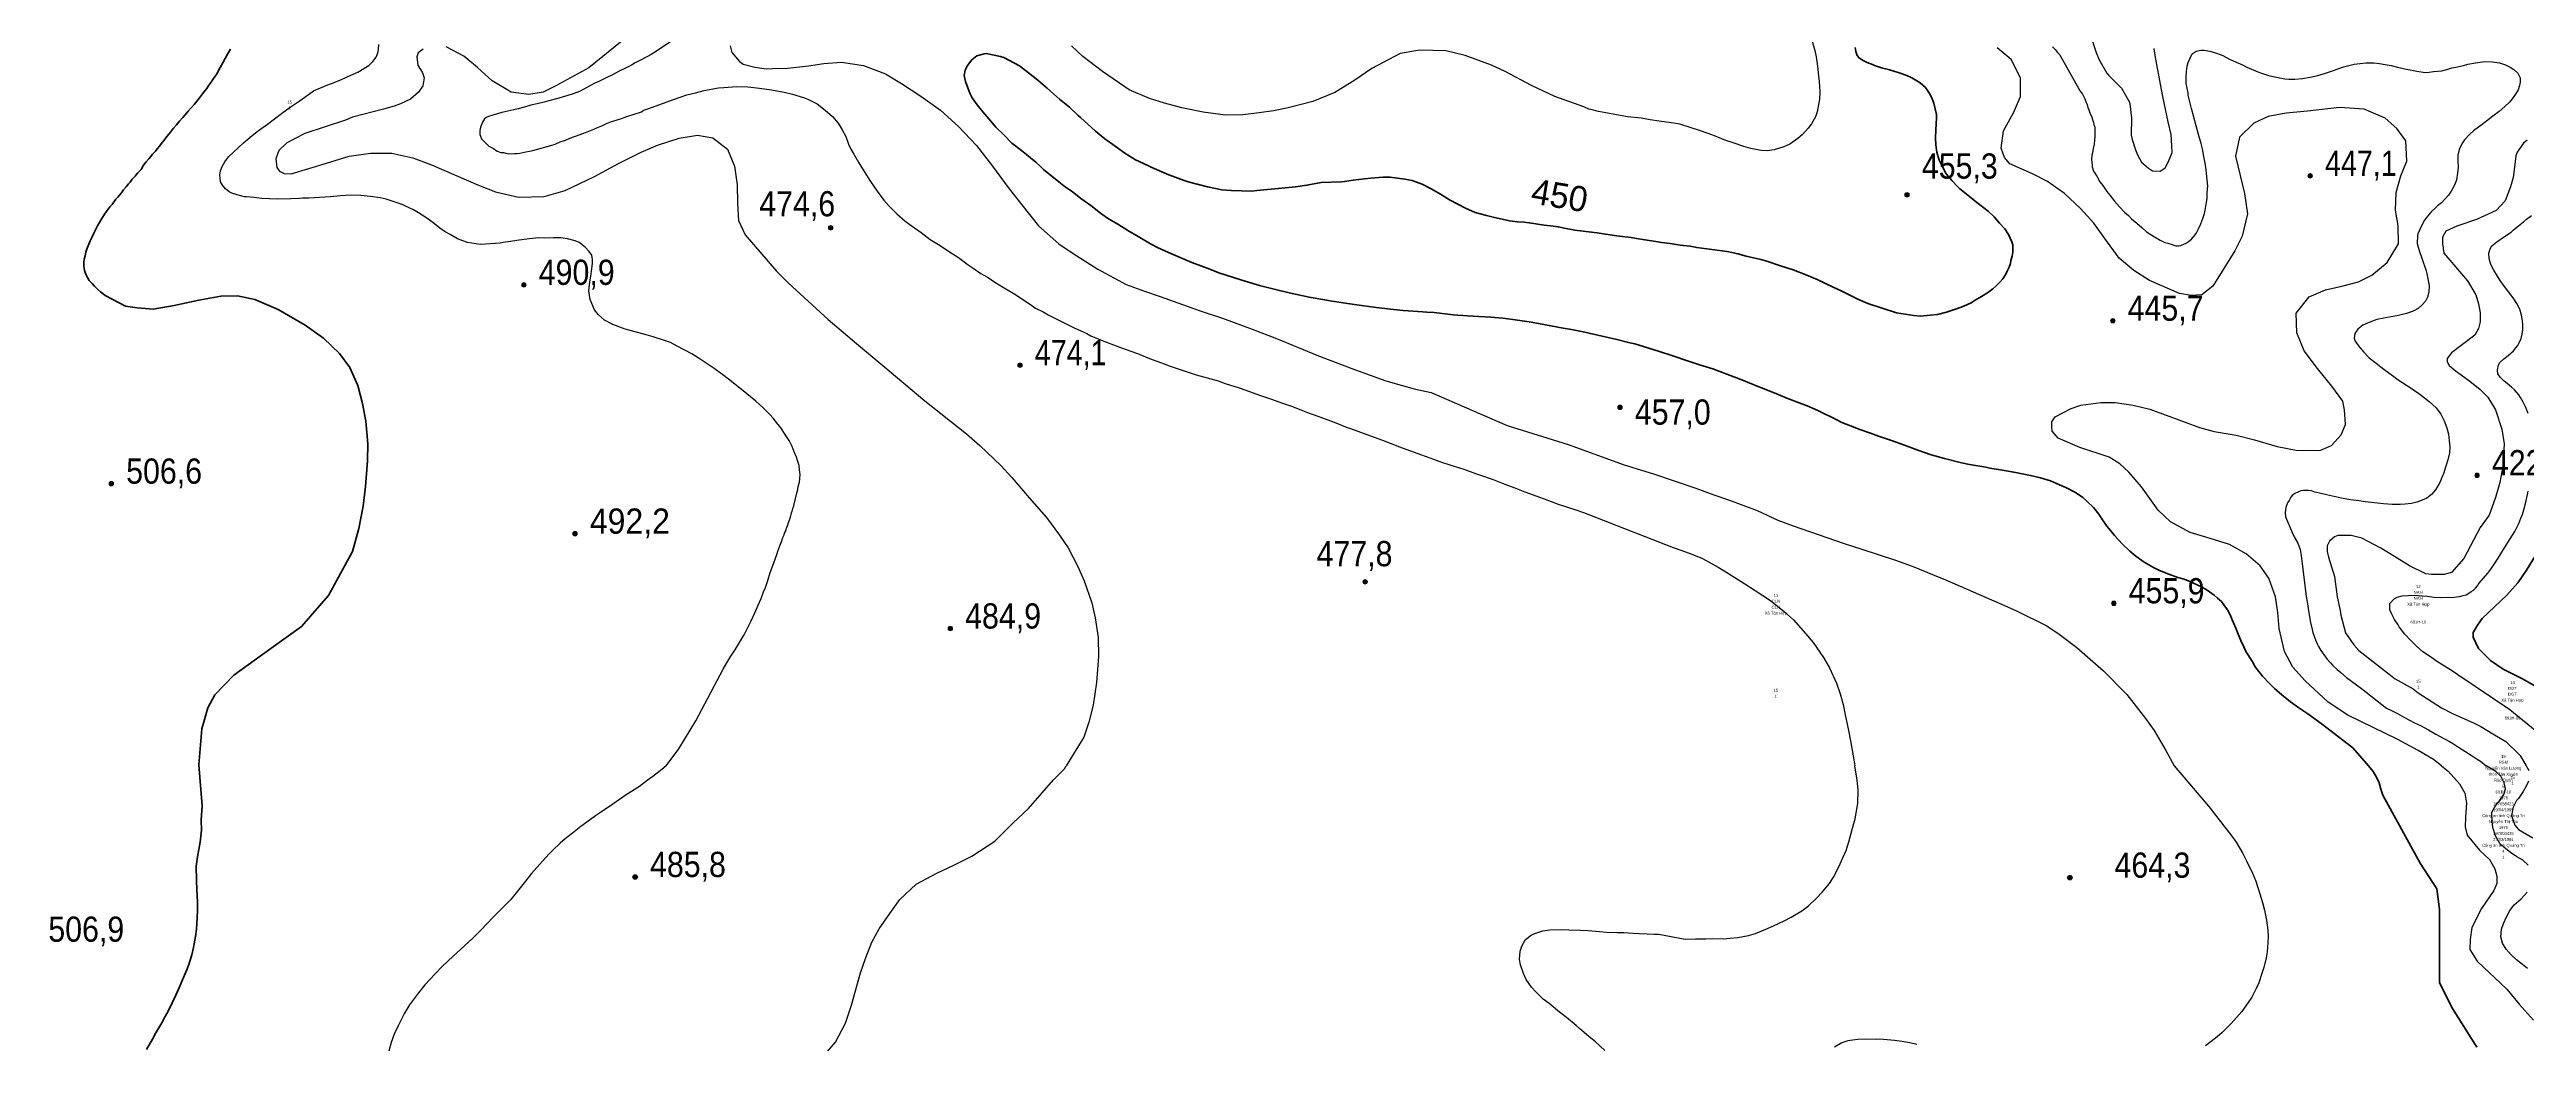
# Model space of a CAD drawing. Header units: metres. Extents: x 549268 to 556659, y 1838059 to 1844558.
# Drawn here: x 550226 to 551896, y 1841813 to 1842483 of the extents above; entities that cross this region are included whole.
import ezdxf
from ezdxf.enums import TextEntityAlignment as Align

# ---------------------------------------------------------------- set-up
doc = ezdxf.new("R2010")
doc.units = ezdxf.units.M
doc.header["$LTSCALE"] = 0.8
for name, color, linetype, lineweight in [('1', 7, 'Continuous', 25), ('2', 7, 'Continuous', 53), ('5', 7, 'Continuous', 13)]:
    doc.layers.add(name, color=color, linetype=linetype, lineweight=lineweight)
doc.layers.add('15', color=7, linetype='Continuous')
doc.layers.add('4', color=7, linetype='Continuous')

msp = doc.modelspace()

# ---------------------------------------------------------------- hatches: boundary and pattern name
at = {"layer": '5'}
for points in [[(551480.03, 1842385.1, 1), (551477.03, 1842385.1, 1)], [(551751.97, 1842397.89, 1), (551748.97, 1842397.89, 1)], [(550753.92, 1842362.86, 1), (550750.92, 1842362.86, 1)], [(550547.05, 1842324.35, 1), (550544.05, 1842324.35, 1)], [(551618.84, 1842300.16, 1), (551615.84, 1842300.16, 1)], [(550881.67, 1842270.15, 1), (550878.67, 1842270.15, 1)], [(551286.41, 1842241.73, 1), (551283.41, 1842241.73, 1)], [(550268.72, 1842190.24, 1), (550265.72, 1842190.24, 1)], [(551864.57, 1842195.91, 1), (551861.57, 1842195.91, 1)], [(550581.48, 1842156.5, 1), (550578.48, 1842156.5, 1)], [(551114.47, 1842124.05, 1), (551111.47, 1842124.05, 1)], [(551619.53, 1842109.52, 1), (551616.53, 1842109.52, 1)], [(550834.67, 1842092.52, 1), (550831.67, 1842092.52, 1)], [(550622.09, 1841924.9, 1), (550619.09, 1841924.9, 1)], [(551589.88, 1841924.44, 1), (551586.88, 1841924.44, 1)]]:
    msp.add_hatch(color=256, dxfattribs=at).paths.add_polyline_path(points)

# ---------------------------------------------------------------- linework, layer by layer
at = {"layer": '1'}
for points in [[(550341.92, 1842404.15), (550343.68, 1842407.27), (550346.29, 1842410.62), (550349.53, 1842413.93), (550352.92, 1842417.13), (550356.34, 1842420.08), (550362.13, 1842425.22), (550365.36, 1842427.64), (550367.08, 1842428.99), (550372.53, 1842432.82), (550381.97, 1842440.06), (550387.89, 1842444.2), (550393.81, 1842448.34), (550397.64, 1842450.97), (550403.53, 1842455.36), (550412.66, 1842459.02), (550415.79, 1842460.17), (550420.96, 1842462.21), (550425.5, 1842464.29), (550428.85, 1842465.71), (550433.49, 1842467.93), (550437.61, 1842470.34), (550441.01, 1842472.4), (550443.57, 1842475.12), (550445.75, 1842477.91), (550447.01, 1842480.97), (550447.5, 1842483.05), (550447.7, 1842486.49)], [(550611.9, 1842488.96), (550589.31, 1842470.81), (550567.08, 1842458.65), (550558.45, 1842454.38), (550548.82, 1842452.74), (550536.88, 1842454.38), (550524.09, 1842462.03), (550514.17, 1842470.91), (550504.91, 1842478.57), (550492.97, 1842484.86)], [(550644.71, 1842488.47), (550634.92, 1842481.95), (550631.41, 1842479.74), (550625.02, 1842476.42), (550620.51, 1842474.09), (550618.04, 1842472.65), (550614.01, 1842470.63), (550609.86, 1842468.47), (550605.36, 1842466.15), (550601.07, 1842464.1), (550596.57, 1842461.77), (550593.46, 1842460.37), (550582.92, 1842454.89), (550581.24, 1842454.18), (550578.11, 1842453.03), (550572.87, 1842451.49), (550567.53, 1842449.82), (550562.27, 1842448.53), (550559.1, 1842447.63), (550554.44, 1842446.54), (550550.28, 1842445.52), (550545.9, 1842444.22), (550541.74, 1842443.19), (550538.68, 1842442.43), (550534.63, 1842441.55), (550530.72, 1842440.55), (550526.8, 1842439.56), (550524.49, 1842438.89), (550521.71, 1842437.92), (550520.14, 1842437.34), (550518.99, 1842436.44), (550517.64, 1842434.13), (550516.31, 1842430.68), (550515.7, 1842428.46)], [(551414.42, 1842489.35), (551416.22, 1842482.54), (551417.13, 1842478.28), (551418.03, 1842471.82), (551418.83, 1842465.45), (551419.21, 1842461.6), (551419.58, 1842457.94), (551419.81, 1842454.54), (551419.4, 1842449.45), (551418.88, 1842445.96), (551417.89, 1842440.98), (551416.79, 1842437.61), (551414.12, 1842433.09), (551411.82, 1842430.14), (551407.98, 1842425.86), (551404.81, 1842423.09), (551399.4, 1842419.18), (551395.33, 1842417.43), (551388.84, 1842415.38), (551384.26, 1842414.72), (551380.04, 1842414.95), (551373.1, 1842416.46), (551368.37, 1842417.78), (551361.23, 1842420.12), (551356.37, 1842421.7), (551349.74, 1842424.49), (551344.97, 1842426.17), (551337.8, 1842428.7), (551332.84, 1842430.37), (551325.32, 1842432.66), (551319.6, 1842433.57), (551311.26, 1842434.81), (551305.24, 1842435.77), (551299.12, 1842436.81), (551289.87, 1842437.75), (551283.93, 1842438.82), (551275.28, 1842440.31), (551270.41, 1842441.22), (551265.2, 1842442.57), (551263.93, 1842442.88)], [(551603.5, 1842489.18), (551606.2, 1842481.09), (551608.11, 1842476.14), (551613.38, 1842467.2), (551614.45, 1842465.91), (551623.21, 1842457.01), (551628.66, 1842447.71), (551628.93, 1842446.57), (551630.03, 1842436.73), (551629.75, 1842425.41), (551630.5, 1842422.52), (551632.56, 1842415.38), (551633.89, 1842412.05), (551636.71, 1842407.08), (551641.37, 1842403), (551644.04, 1842401.38), (551649.39, 1842401.15), (551652.74, 1842403.38), (551654.73, 1842407.13), (551657.29, 1842413.67), (551657.26, 1842418.08), (551656.81, 1842425.81), (551654.65, 1842434.42), (551651.15, 1842451.42), (551646.04, 1842477.76), (551645.16, 1842483.75)], [(550477.47, 1842483.32), (550474.15, 1842480.83), (550473.31, 1842478.26), (550474.01, 1842472.64), (550477.01, 1842467.31), (550478.33, 1842463.97), (550477.44, 1842458.67), (550474.48, 1842454.28), (550468.98, 1842449.57), (550462.22, 1842446.53), (550458.01, 1842444.96), (550450.88, 1842442.9), (550429.89, 1842437.56), (550425.08, 1842435.53), (550397.81, 1842426.44), (550385.53, 1842420.2), (550380.22, 1842414.95), (550378.23, 1842409.36), (550378.89, 1842403.45), (550380.55, 1842401.15), (550383.87, 1842399.5), (550388.52, 1842399.17), (550412.37, 1842406.45), (550427.74, 1842411.09), (550442.13, 1842413.28), (550456.54, 1842413.13), (550470.54, 1842410.08), (550483.2, 1842405.31), (550514.99, 1842391.64), (550526.45, 1842387.11), (550541.93, 1842383.6), (550559.12, 1842384.06), (550573.28, 1842388.03), (550593.25, 1842397.4), (550609.28, 1842406.14), (550624.67, 1842413.77), (550635.6, 1842418.64), (550650.32, 1842423.33), (550662.51, 1842425.38), (550672.86, 1842423.55), (550682.77, 1842415.84), (550687.56, 1842404.51), (550689.41, 1842391.77), (550689.52, 1842379.47), (550690.33, 1842367.77), (550694.78, 1842358.08), (550715.87, 1842333.61), (550723.73, 1842325.64), (550750.68, 1842300.99), (550769.83, 1842284.71), (550787.63, 1842269.94), (550815.89, 1842246.11), (550843.97, 1842223.81)], [(550684.55, 1842485.71), (550685.89, 1842481.21), (550690.95, 1842474.97), (550693.36, 1842473.32), (550701.4, 1842471.21), (550709.06, 1842470.1), (550713.18, 1842470.35), (550723.41, 1842470.46), (550737.46, 1842472.22), (550747.9, 1842473.78), (550759.74, 1842474.48), (550774.67, 1842472.33), (550789.38, 1842466.64), (550800.3, 1842460.22), (550813.29, 1842451.73), (550826.55, 1842442.11), (550838.67, 1842431.3), (550850.93, 1842418.3), (550861.6, 1842404.47), (550872.23, 1842389.97), (550881.35, 1842378.27), (550892.57, 1842364.24), (550906.41, 1842352.09), (550916.05, 1842345.51), (550932.68, 1842334.88), (550951.72, 1842324.68), (550964.23, 1842320.02), (550974.65, 1842316.52), (551001.79, 1842306.94), (551016.81, 1842301.94), (551036.67, 1842294.57), (551053.15, 1842288.2), (551081.6, 1842276.45), (551105.83, 1842267.28), (551127.02, 1842259.56), (551145.97, 1842254.27), (551157.57, 1842251.7), (551208.73, 1842229.43), (551250.01, 1842216.69), (551287.77, 1842202.99), (551307.61, 1842196.78), (551336.05, 1842187.11), (551348.28, 1842182.67), (551358.16, 1842179.36), (551377.47, 1842172.18), (551391.38, 1842165.74), (551401.61, 1842161.71), (551436.16, 1842149.81), (551448.04, 1842146.11), (551470.77, 1842138.57), (551481.91, 1842134.52), (551505.55, 1842124.89)], [(551263.93, 1842442.88), (551260.49, 1842444.42), (551240.93, 1842451.33), (551225.19, 1842458.96), (551207.55, 1842468.3), (551198.2, 1842472.58), (551180.51, 1842479.19), (551167.42, 1842482.22), (551149.99, 1842482.64), (551136.67, 1842480.33), (551117.41, 1842470.4), (551105.36, 1842462.02), (551092.59, 1842454.2), (551077.67, 1842448.06), (551060.96, 1842443.76), (551051.09, 1842441.75), (551041.53, 1842440.43), (551030.4, 1842439.17), (551018.78, 1842438.75), (551003.75, 1842440.77), (550989.24, 1842443.75), (550977.57, 1842446.83), (550967.58, 1842450), (550953.74, 1842455.92), (550935.86, 1842468.21), (550922.65, 1842478.49), (550914.88, 1842485.69)], [(551811.71, 1842397.95), (551815.67, 1842407.78), (551815, 1842421.44), (551809.01, 1842429.8), (551801.04, 1842436.92), (551786.95, 1842442.94), (551770.33, 1842444.11), (551748.74, 1842441.54), (551734.26, 1842440.12), (551722.1, 1842437.83), (551712.52, 1842433.52), (551702.81, 1842424), (551700, 1842411.2), (551706.15, 1842385.9), (551708.24, 1842372.29), (551704.55, 1842357.17), (551699.57, 1842347.21), (551684.8, 1842323.38), (551677.3, 1842317.71), (551670.24, 1842317.27), (551662.3, 1842318.58), (551642.14, 1842327.33), (551631.44, 1842334.03), (551621.58, 1842342.4), (551611.87, 1842355.71), (551604.63, 1842365.96), (551595.48, 1842375.84), (551584.74, 1842386.04), (551573.23, 1842394.07), (551563.24, 1842399.31), (551547.98, 1842406.11), (551544.36, 1842410.35), (551542.06, 1842416.53), (551543.55, 1842428.23), (551550.32, 1842440.49), (551555.17, 1842451.47), (551555.17, 1842463.92), (551548.69, 1842476.34), (551539.4, 1842484.26)], [(551576.64, 1842484.97), (551578.52, 1842483.06), (551580.01, 1842481.22), (551581.33, 1842479.75), (551582.29, 1842478.1), (551595.38, 1842455.14), (551596.79, 1842452.92)], [(551679.54, 1842406.48), (551678.84, 1842411.06), (551677.83, 1842416.1), (551676.87, 1842419.77), (551675.24, 1842425.75), (551673.61, 1842431.72), (551670.39, 1842443.43), (551668.28, 1842452.25), (551668.2, 1842453.88), (551666.9, 1842460.28), (551666.76, 1842464.42), (551667.15, 1842468.38), (551667.6, 1842471.85), (551668.17, 1842474.32), (551670.97, 1842480.21), (551673.65, 1842481.94), (551676.71, 1842482.7), (551678.98, 1842482.73), (551682.86, 1842481.95), (551687.19, 1842480.6), (551691.55, 1842479), (551696.01, 1842476.66), (551700.54, 1842474.7), (551704.83, 1842472.71), (551707.67, 1842471.17), (551715.12, 1842468.07), (551717.62, 1842467.24), (551721.71, 1842465.86), (551723.15, 1842465.41), (551733.38, 1842463.28), (551736.18, 1842463.13), (551738.83, 1842463.08), (551740.21, 1842463.12), (551745.21, 1842463.5), (551750.4, 1842464.4), (551755.55, 1842465.54), (551760.89, 1842467.22), (551766.1, 1842469.01), (551772.37, 1842471.3), (551775.54, 1842472.2), (551780.09, 1842473.15), (551784.17, 1842473.78), (551788.04, 1842474.14), (551790.69, 1842474.09), (551793.35, 1842474.05), (551797.17, 1842473.77), (551801.05, 1842472.99), (551805.18, 1842472.24), (551809.34, 1842471.25), (551815.3, 1842469.98), (551818.02, 1842469.43), (551822.43, 1842468.47), (551826.67, 1842467.86), (551828.58, 1842467.72), (551830.84, 1842467.75), (551833.68, 1842468.23), (551836.31, 1842468.43), (551839.29, 1842468.81), (551842.6, 1842469.6), (551846.12, 1842470.67), (551848.82, 1842471.26), (551853.98, 1842472.41), (551856.79, 1842473.14), (551862.08, 1842474.18), (551865.17, 1842474.69)], [(551865.17, 1842474.69), (551868.4, 1842475.09), (551873.49, 1842474.72), (551878.23, 1842474.17), (551882.31, 1842472.79), (551885.29, 1842471.14), (551887.79, 1842469.68), (551890.56, 1842467.19), (551892.11, 1842464.05), (551892.16, 1842462.67), (551892.09, 1842461.14), (551891.63, 1842458.82), (551890.73, 1842455.93), (551889.08, 1842452.95), (551886.83, 1842449.76), (551884.84, 1842447.5), (551881.78, 1842444.72), (551878.04, 1842441.35), (551873.77, 1842438.17), (551869.39, 1842434.85), (551866.41, 1842432.46), (551860.74, 1842428.34), (551857.9, 1842425.84), (551854.58, 1842422.15), (551852.76, 1842419.52), (551850.96, 1842415.77), (551850.07, 1842411.75), (551850.07, 1842407.71), (551850.32, 1842403.7), (551849.82, 1842399.6), (551849.11, 1842395.22), (551847.99, 1842392.06), (551846.59, 1842389.11), (551845.53, 1842387.46), (551843.72, 1842384.84), (551841.51, 1842382.29), (551839.06, 1842379.72), (551836.29, 1842377.6), (551834.71, 1842376.15), (551832.01, 1842373.54), (551829.94, 1842370.88), (551827.66, 1842367.95), (551825.69, 1842364.55), (551823.14, 1842358.68), (551822.8, 1842357.38), (551822.67, 1842352.31), (551823.9, 1842347.55), (551825.68, 1842342.35), (551828.65, 1842333.76), (551829.11, 1842332.05), (551829.94, 1842328.49), (551830.63, 1842323.91), (551830.55, 1842319.49), (551829.72, 1842316.1), (551828.18, 1842313.26), (551825.94, 1842310.97), (551823.35, 1842308.5), (551819.92, 1842306.68), (551815.46, 1842304.99), (551809.95, 1842303.67), (551800.07, 1842301.93), (551795.52, 1842300.99), (551790.82, 1842299.26), (551786.04, 1842297.15), (551782.59, 1842294.45)], [(550515.7, 1842428.46), (550515.79, 1842425.7), (550517.02, 1842422.95), (550519.35, 1842420.46), (550521.93, 1842418.01), (550524.91, 1842416.36), (550527.39, 1842414.66), (550530.03, 1842413.72), (550531.69, 1842413.55), (550534.3, 1842412.87), (550536.46, 1842412.76), (550539.08, 1842412.96), (550540.85, 1842412.93), (550542.7, 1842413.29), (550546.89, 1842414.06), (550549.24, 1842414.48), (550552.54, 1842415.27), (550556.21, 1842416.24), (550559.73, 1842417.31), (550563.75, 1842418.44), (550566.67, 1842419.31), (550570.03, 1842420.74), (550573.52, 1842422.06), (550576.52, 1842423.31), (550579.65, 1842424.46), (550583.4, 1842425.81), (550587.14, 1842427.16), (550589.42, 1842428.08), (550592.78, 1842429.5), (550594.81, 1842430.39), (550598.05, 1842431.68), (550601.27, 1842433.21), (550604.51, 1842434.5), (550607.79, 1842435.54), (550611.32, 1842436.61), (550615.06, 1842437.96), (550619.19, 1842439.24), (550624.75, 1842441.19), (550626.04, 1842441.98), (550627.46, 1842442.67), (550629.17, 1842443.13), (550642.08, 1842447.9), (550645.82, 1842449.25), (550651.62, 1842451.23), (550655.51, 1842452.47), (550661.38, 1842453.96), (550667.11, 1842455.56), (550672.9, 1842456.66), (550676.73, 1842457.27), (550680.49, 1842457.49), (550689.11, 1842458.18), (550696.47, 1842457.84), (550704.38, 1842457.06), (550712.47, 1842455.93), (550721.12, 1842454.36), (550726.73, 1842452.91), (550734.72, 1842450.51), (550737.11, 1842449.54), (550743.43, 1842446.42), (550748.74, 1842442.29), (550753.59, 1842437.85), (550757.4, 1842433.53), (550760.26, 1842428.84), (550762.59, 1842424.34), (550764.48, 1842419.28)], [(551596.79, 1842452.92), (551597.58, 1842451.63), (551598.44, 1842449.84), (551599.18, 1842447.92), (551599.93, 1842445.99), (551600.42, 1842444.03), (551601.14, 1842442.36), (551601.88, 1842440.43), (551603.25, 1842437.57), (551603.71, 1842435.87), (551604.35, 1842433.8), (551604.64, 1842432.45), (551605.11, 1842430.74), (551605.19, 1842429.11), (551605.22, 1842426.84), (551605.14, 1842424.44), (551604.95, 1842421.89), (551604.66, 1842419.21), (551604.01, 1842416.35), (551603.6, 1842413.52), (551603.18, 1842411.83), (551603.03, 1842409.04), (551603.38, 1842405.17), (551603.4, 1842404.04), (551604.41, 1842401.01), (551606.47, 1842397.61), (551608.57, 1842393.96), (551610.54, 1842391.3), (551613.3, 1842387.36), (551615.38, 1842384.84), (551618.53, 1842380.82), (551621.9, 1842377.08), (551625.27, 1842373.34), (551627.82, 1842371.13), (551629.97, 1842369), (551633.64, 1842365.93), (551637.02, 1842363.07), (551640.16, 1842360.18), (551645.51, 1842356.69), (551649.19, 1842354.5), (551652.53, 1842353.02), (551654.36, 1842352.5), (551657.39, 1842351.49), (551659.89, 1842350.66), (551661.66, 1842350.63), (551663.15, 1842350.82), (551664.22, 1842351.33), (551666.26, 1842352.21), (551668.48, 1842353.63), (551670.42, 1842355.26), (551671.75, 1842356.68), (551673.6, 1842359.06), (551675.11, 1842362.15), (551676.69, 1842365.63), (551678.03, 1842369.07), (551679.12, 1842372.49), (551679.58, 1842374.82), (551680.36, 1842378.7), (551680.89, 1842382.55), (551681, 1842386.73), (551681.36, 1842390.94), (551681.08, 1842395.19), (551680.55, 1842399.41), (551680.21, 1842402.15), (551679.54, 1842406.48)], [(551896.93, 1842422.08), (551894.37, 1842420.01), (551891.77, 1842416.16), (551889.99, 1842413.92), (551889.27, 1842411.3), (551888.67, 1842407.67), (551888.35, 1842403.82), (551887.37, 1842396.85), (551885.55, 1842390.54), (551882.03, 1842381.05), (551875.85, 1842374.49), (551862.62, 1842368.38), (551849.38, 1842364.01), (551841.88, 1842360.52), (551839.67, 1842356.59), (551839.67, 1842352.22), (551840.55, 1842345.67), (551856.68, 1842327.05), (551862.12, 1842317.74), (551863.94, 1842311.49), (551865.21, 1842305.42), (551865.18, 1842299.45), (551863.94, 1842294.89), (551861.64, 1842290.45), (551845.87, 1842278.43), (551842.94, 1842274.8), (551842.94, 1842272.38), (551844.16, 1842269.97), (551848.31, 1842266.58), (551857.35, 1842260.05), (551864.93, 1842254), (551870.3, 1842248.68), (551875.44, 1842239.97), (551879.67, 1842227.08), (551881.31, 1842217.04), (551880.5, 1842201.76), (551878.45, 1842191.13), (551875.58, 1842180.92), (551871.22, 1842169.09), (551865.14, 1842160.68), (551854.14, 1842139.72), (551845.7, 1842130.25), (551840.95, 1842129.01), (551836.7, 1842129.01), (551832.21, 1842129.01), (551828.46, 1842129.51), (551817.54, 1842134.76), (551807.28, 1842141.13), (551798.22, 1842146.82), (551785.22, 1842153.5), (551778.22, 1842155.23), (551772.98, 1842155.23), (551769.23, 1842155.23), (551766.98, 1842154.49)], [(550595.58, 1842304.37), (550593.05, 1842307.46), (550590.27, 1842314.55), (550589.42, 1842320.37), (550589.92, 1842326.49), (550590.73, 1842330.12), (550591.35, 1842335.25), (550591.88, 1842339.1), (550591.85, 1842341.37), (550591.33, 1842344.46), (550589.64, 1842346.89), (550587.17, 1842349.49), (550583.68, 1842352.2), (550582.7, 1842352.97), (550580.17, 1842354.04), (550574.96, 1842355.4), (550570.47, 1842355.98), (550565.41, 1842356.1), (550559.63, 1842355.89), (550555.56, 1842356.14), (550548.96, 1842355.44), (550540.66, 1842354.28), (550536.57, 1842353.64), (550531.5, 1842352.88), (550529.54, 1842352.38), (550516.14, 1842351.59), (550507.52, 1842352.92), (550504.36, 1842354.03), (550500.77, 1842355.48), (550495.75, 1842358.26), (550492.35, 1842360.23), (550488.89, 1842362.7), (550484.14, 1842366.4), (550479.31, 1842369.7), (550474.49, 1842373.01), (550470.95, 1842375.09), (550465.19, 1842377.78), (550463.32, 1842378.56), (550452.52, 1842382.25), (550448.64, 1842383.03), (550441.96, 1842383.96), (550435.45, 1842384.54), (550428.73, 1842384.84), (550421.85, 1842384.36), (550414.87, 1842383.74), (550407.6, 1842383.33), (550400.33, 1842382.93), (550396.19, 1842382.79), (550394.06, 1842382.65), (550388.28, 1842382.44), (550378.97, 1842382.28), (550368.7, 1842382.64), (550363.33, 1842383.23), (550358.49, 1842383.64), (550357.08, 1842383.84), (550352.14, 1842384.99), (550348.58, 1842386.18), (550346.69, 1842387.21), (550344.17, 1842389.17), (550342.23, 1842391.57), (550340.93, 1842393.93), (550340.59, 1842396.67), (550340.37, 1842398.4), (550340.78, 1842401.23), (550341.92, 1842404.15)], [(550764.48, 1842419.28), (550766.16, 1842415.95), (550767.97, 1842412.52), (550771.34, 1842406.76), (550774.99, 1842400.78), (550779.37, 1842394.01), (550783.71, 1842387.49), (550788.39, 1842381.39), (550791.62, 1842377.75), (550797.08, 1842372.38), (550802.59, 1842367.64), (550806.78, 1842364.38), (550813.43, 1842359.66), (550819.68, 1842355.02), (550826.38, 1842350.93), (550832.71, 1842346.68), (550838.73, 1842342.89), (550845.16, 1842337.89), (550848.59, 1842335.67), (550853.7, 1842332.14), (550858.61, 1842329.22), (550863.26, 1842326.27), (550866.14, 1842324.49), (550870.51, 1842321.75), (550873.25, 1842320.08), (550877.73, 1842317.48), (550882.14, 1842314.5), (550886.66, 1842311.66), (550890.68, 1842308.75), (550895.8, 1842306.11), (550899.06, 1842304.25), (550905, 1842301.21), (550909.56, 1842299), (550916.69, 1842295.47), (550925.26, 1842291.5), (550927.96, 1842290.07), (550936.74, 1842286.37), (550945.08, 1842283.25), (550951.03, 1842281.09), (550959.37, 1842277.97), (550967.59, 1842274.71), (550975.54, 1842271.66), (550980.71, 1842269.66), (550991.49, 1842266.21), (550998.99, 1842263.74), (551006.32, 1842261.63), (551013.89, 1842259.55), (551018.64, 1842257.87), (551027.97, 1842254.87), (551032.45, 1842253.41), (551036.7, 1842251.67), (551043.14, 1842249.57), (551049.87, 1842247.26), (551056.48, 1842244.8), (551063.2, 1842242.49), (551070.62, 1842239.63), (551074.07, 1842238.3), (551081.18, 1842235.9), (551085.96, 1842233.98), (551093.24, 1842231.23), (551100.94, 1842228.15), (551103.06, 1842227.41), (551116.53, 1842222.53), (551124.59, 1842219.63), (551129.9, 1842217.51)], [(551838.96, 1842000), (551833.68, 1842004.11), (551823.3, 1842010.33), (551809.67, 1842017.71), (551775.85, 1842034.1), (551762.68, 1842042.96), (551747.03, 1842057.22), (551738.85, 1842066.57), (551733.25, 1842077.15), (551729.63, 1842092.65), (551728.55, 1842103.41), (551726.98, 1842113.85), (551722.55, 1842126.53), (551716.72, 1842134.75), (551707.4, 1842142.92), (551695.97, 1842149.27), (551683.01, 1842153.36), (551669.43, 1842157.24), (551656.34, 1842164.42), (551647.96, 1842172.33), (551636.71, 1842188.04), (551628.21, 1842198.03), (551622.11, 1842203.55), (551614.94, 1842208.02), (551595.02, 1842214.59), (551580.42, 1842220.9), (551576.43, 1842225.63), (551576.17, 1842228.78), (551576.17, 1842231.94), (551578.56, 1842235.36), (551589.18, 1842240.88), (551595.82, 1842243.24), (551609.36, 1842245.08), (551618.92, 1842245.08), (551631.13, 1842243.24), (551642.29, 1842240.61), (551666.22, 1842231.67), (551675.74, 1842228.19), (551685.67, 1842225.54), (551700.65, 1842222.87), (551712.83, 1842219.85), (551728.19, 1842215.29), (551741.07, 1842212.88), (551757.02, 1842212.62), (551764.87, 1842215.89), (551771.47, 1842223.25), (551774.36, 1842230.2), (551773.54, 1842240.01), (551772.48, 1842245.85), (551764.98, 1842256.07), (551755.47, 1842267.85), (551746.44, 1842279.95), (551741.44, 1842291.9), (551741.06, 1842305.34), (551749.81, 1842316.29), (551760.89, 1842321.05), (551771.74, 1842323.44), (551783.18, 1842326.3), (551792.08, 1842330.91), (551802.42, 1842339.47), (551810.07, 1842351.96), (551809.81, 1842364.38), (551808.14, 1842374.68), (551808.46, 1842386.65), (551811.71, 1842397.95)], [(551874.37, 1842334.29), (551872.25, 1842338.19), (551871.25, 1842342.1), (551870.93, 1842345.72), (551871.94, 1842348.75), (551873.07, 1842350.78), (551876.41, 1842353.35), (551881.5, 1842357.01), (551886.05, 1842359.97), (551887.64, 1842361.43), (551891.08, 1842364.13), (551894.39, 1842366.94), (551896.33, 1842368.57), (551899.67, 1842371.14)], [(551897.41, 1842237.64), (551895.89, 1842241.74), (551894.19, 1842245.31), (551892.29, 1842248.35), (551891.3, 1842250.25), (551888.24, 1842253.52), (551886.25, 1842255.29), (551883.43, 1842257.72), (551881.44, 1842259.49), (551878.72, 1842262.05), (551877.17, 1842264.38), (551876.75, 1842266.72), (551877.56, 1842270.36), (551878.37, 1842271.97), (551881.21, 1842274.47), (551884.08, 1842276.72), (551887.72, 1842279.95), (551889.24, 1842281.91), (551890.44, 1842283.44), (551891.46, 1842285.34), (551892.75, 1842288.15), (551893.51, 1842291.14), (551893.99, 1842294.36), (551893.95, 1842297.76), (551893.48, 1842301.48), (551892.92, 1842303.94), (551891.79, 1842307.96), (551889.8, 1842311.75), (551887.29, 1842315.72), (551884.56, 1842319.42), (551881.54, 1842323.33), (551878.64, 1842327.38), (551876.78, 1842330.18), (551874.37, 1842334.29)], [(550705.48, 1842112.73), (550707.19, 1842117.23), (550708.44, 1842120.29), (550710.12, 1842125.04), (550711.74, 1842130.29), (550713.42, 1842135.04), (550715.02, 1842139.4), (550716.32, 1842143.1), (550716.74, 1842144.79), (550718.18, 1842148.38), (550719.41, 1842151.68), (550720.27, 1842153.93), (550721.04, 1842155.8), (550721.41, 1842156.85), (550722.04, 1842157.94), (550722.38, 1842159.24), (550722.75, 1842160.3), (550723.61, 1842162.55), (550724.06, 1842163.99), (550724.54, 1842165.19), (550725.07, 1842167.02), (550725.62, 1842168.61), (550726.01, 1842170.55), (550726.68, 1842172.27), (550726.91, 1842173.43), (550727.69, 1842175.3), (550728.05, 1842177.49), (550728.47, 1842179.18), (550729.35, 1842183.2), (550730.22, 1842186.34), (550730.61, 1842188.28), (550731.37, 1842191.27), (550731.56, 1842193.82), (550731.86, 1842196.51), (550731.48, 1842199.49), (550731.22, 1842202.61), (550730.18, 1842205.88), (550729.4, 1842208.06), (550727.94, 1842211.66), (550726.49, 1842215.26), (550724.47, 1842219.3), (550721.79, 1842223.41), (550718.74, 1842227.84), (550715.02, 1842232.75), (550713.9, 1842234.3), (550711.32, 1842236.98), (550706.81, 1842241.38), (550701.88, 1842245.94), (550695.89, 1842250.91), (550690.13, 1842255.66), (550683.42, 1842260.74), (550680.65, 1842262.99), (550673.92, 1842267.86), (550663.69, 1842274.7), (550658.82, 1842277.82), (550648.87, 1842283.09), (550644.36, 1842285.48), (550639.75, 1842287.05), (550632.78, 1842289.33), (550627.95, 1842290.62), (550625.59, 1842291.33), (550613.86, 1842294.41), (550605.52, 1842297.53), (550599.98, 1842300.5), (550595.58, 1842304.37)], [(551782.59, 1842294.45), (551780.55, 1842291.55), (551780.18, 1842288.47), (551780.82, 1842286.41), (551782.99, 1842283.15), (551786.39, 1842279.16), (551790.18, 1842275.09), (551795.04, 1842271.53), (551800.21, 1842267.51), (551806.04, 1842263.19), (551809.82, 1842260.26), (551817.91, 1842255.09), (551823.82, 1842251.16), (551825.64, 1842249.74), (551830.81, 1842245.72), (551835.37, 1842241.5), (551838.55, 1842237.23), (551840.88, 1842232.72), (551842.6, 1842228.02), (551843.77, 1842223.75), (551844.22, 1842219.14), (551844.61, 1842215.02), (551844.36, 1842210.96), (551843.28, 1842206.41), (551841.93, 1842202.08), (551840.43, 1842196.97), (551839.73, 1842195.49), (551837.88, 1842191.1), (551834.96, 1842186.19), (551832.21, 1842182.95), (551829.23, 1842180.56), (551826.01, 1842179.02), (551822.52, 1842177.7), (551818.72, 1842176.85), (551814.49, 1842176.32), (551811.23, 1842176.17), (551805.67, 1842176.23), (551799.94, 1842176.65), (551793.94, 1842177.29), (551787.54, 1842178), (551783.55, 1842178.64), (551777.65, 1842179.42), (551771.58, 1842180.55), (551761.59, 1842182.71), (551757.96, 1842183.52), (551753.55, 1842184.48), (551751.3, 1842185.34), (551749.25, 1842185.58), (551745.96, 1842185.68), (551744.11, 1842185.32), (551742.19, 1842184.58), (551740.04, 1842183.55), (551738.43, 1842182.34), (551737.45, 1842181.08), (551736.21, 1842178.91), (551735.15, 1842177.26), (551734.03, 1842174.1), (551733.55, 1842170.88), (551733.92, 1842167.9), (551735.21, 1842164.66), (551736.67, 1842161.05), (551738.41, 1842157.24), (551739.78, 1842154.38), (551742.07, 1842150.12), (551743.62, 1842145.78)], [(550843.97, 1842223.81), (550853.11, 1842216), (550867.4, 1842202.35), (550874.76, 1842194.33), (550886.31, 1842180.72), (550897.95, 1842167.52), (550906.84, 1842155.54), (550912.58, 1842146.92), (550919.03, 1842134.75), (550923.4, 1842124.66), (550928.64, 1842109.76), (550930.79, 1842099.78), (550932.85, 1842086.42), (550933.13, 1842073.74), (550931.7, 1842056.19), (550929.6, 1842040.75), (550926.49, 1842029.34), (550923.22, 1842019.2), (550911.42, 1842000)], [(551129.9, 1842217.51), (551136.27, 1842215.03), (551147.77, 1842210.79), (551156.6, 1842207.73), (551165.19, 1842204.64), (551173.74, 1842201.79), (551179.52, 1842199.99), (551187.44, 1842197.19), (551190.08, 1842196.26), (551199.44, 1842193.02), (551207.28, 1842189.83), (551215.09, 1842186.9), (551220.65, 1842184.81), (551233.74, 1842180.01), (551243.27, 1842176.41), (551255.1, 1842172.59), (551260.24, 1842170.83), (551268.49, 1842167.64), (551320.79, 1842147.29), (551326.57, 1842145.16), (551333.45, 1842142.69), (551340.55, 1842139.87), (551351.1, 1842133.86), (551358.1, 1842129.6), (551369.06, 1842122.59), (551376.08, 1842118.14), (551386.33, 1842111.53), (551395.86, 1842103.77), (551401.85, 1842098.43), (551410.13, 1842089.29), (551415.17, 1842083.17), (551422.07, 1842072.9), (551426.16, 1842065.99), (551430.97, 1842055.65), (551433.49, 1842048.45), (551435.42, 1842041.36), (551436.87, 1842034.32), (551438.95, 1842023.73), (551440.38, 1842016.87), (551442.23, 1842006.64), (551443.25, 1842000), (551443.25, 1842000)], [(551905.94, 1842020.84), (551885.11, 1842037.58), (551850.17, 1842061.31), (551845.09, 1842064.59), (551839.91, 1842067.72), (551835.08, 1842071.03), (551831.62, 1842073.5), (551826.4, 1842076.89), (551822.01, 1842080.75), (551818.11, 1842084.68), (551814.32, 1842088.75), (551810.55, 1842093.7), (551809.76, 1842094.99), (551807.28, 1842098.72), (551805.46, 1842102.15), (551804.2, 1842105.15), (551804.17, 1842109.43), (551807.06, 1842112.57), (551809.2, 1842113.59), (551812.62, 1842114.53), (551816.63, 1842114.77), (551821.02, 1842114.94), (551825.97, 1842114.68), (551829.3, 1842114.34), (551834.03, 1842113.79), (551838.35, 1842113.57), (551842.63, 1842113.6), (551846.31, 1842113.43), (551849.15, 1842113.91), (551851.14, 1842114.16), (551853.59, 1842114.72), (551855.66, 1842115.36), (551857.55, 1842116.35), (551859.17, 1842117.56), (551860.57, 1842118.49), (551861.93, 1842119.67), (551863.24, 1842121.35), (551863.89, 1842122.19), (551864.54, 1842123.03), (551870.29, 1842129.83), (551872.41, 1842132.63), (551875.72, 1842137.61), (551883.88, 1842150.6), (551888.43, 1842158.07), (551890.16, 1842161.23), (551891.19, 1842163.46), (551892.68, 1842167.09), (551893.59, 1842169.46), (551894.65, 1842172.64), (551896.18, 1842178.77), (551897.56, 1842185.2)], [(551766.98, 1842154.49), (551763.48, 1842151.52), (551761.98, 1842148.31), (551761.98, 1842144.6), (551762.73, 1842140.64), (551766.98, 1842127.53), (551768.79, 1842113.89), (551770.7, 1842104.79), (551771.12, 1842101.47), (551773.1, 1842093.93), (551774.41, 1842089.69), (551779.83, 1842081.55), (551783.3, 1842077.7), (551807.72, 1842058.7), (551819.86, 1842051.79), (551823.42, 1842049.25), (551839.08, 1842039.15), (551846.44, 1842035.27), (551861.14, 1842028.67), (551865.57, 1842026.38), (551873.71, 1842021.43), (551882.48, 1842016.29), (551892.13, 1842006.87), (551896.15, 1842000)], [(551743.62, 1842145.78), (551744.37, 1842141.83), (551747.77, 1842114.23), (551748.48, 1842110.51), (551749.64, 1842103.18), (551750.79, 1842096.67), (551751.86, 1842091.83), (551752.37, 1842089.84), (551753.32, 1842086.78), (551754.01, 1842085.02), (551755.24, 1842082.3), (551756.16, 1842080.44), (551757.71, 1842077.68), (551758.74, 1842076.11), (551760.55, 1842073.67), (551761.91, 1842071.95), (551764.21, 1842069.29), (551765.78, 1842067.68), (551768.73, 1842064.92), (551771.08, 1842062.82), (551775.05, 1842059.51), (551785.09, 1842052.18), (551802, 1842038.9), (551805.23, 1842037.28), (551809.41, 1842035.15), (551814.04, 1842032.45), (551820.91, 1842028.89), (551824.78, 1842027.23), (551830.21, 1842024.13), (551835.23, 1842021.35), (551838.21, 1842019.7), (551844.56, 1842016.33), (551847.15, 1842014.76), (551851.14, 1842012.11), (551854.71, 1842009.78), (551859.09, 1842007.12), (551863.05, 1842004.42), (551865.28, 1842003.07), (551869.1, 1842000)], [(551505.55, 1842124.89), (551540.77, 1842109.71), (551552.33, 1842104.41), (551572.79, 1842094.25), (551581.25, 1842088.83), (551593.03, 1842079.66), (551611.07, 1842064.02), (551626.8, 1842048.09), (551639.41, 1842031.9), (551645.22, 1842023.79), (551653.15, 1842010.19), (551658.72, 1842000)], [(550641.58, 1842000), (550649.95, 1842011.48), (550661.39, 1842030.35), (550679.88, 1842065.13), (550682.51, 1842069.37), (550685.21, 1842073.99), (550688.16, 1842078.65), (550690.89, 1842083.03), (550693.74, 1842087.55), (550694.54, 1842089.16), (550698.91, 1842097.65), (550701.38, 1842103.13), (550703.52, 1842108.2), (550705.48, 1842112.73)], [(550641.58, 1842000), (550638.52, 1841997.51), (550632.57, 1841992.76), (550628.73, 1841989.98), (550623.41, 1841986.01), (550614.53, 1841980.31), (550605.61, 1841974.1), (550597.8, 1841968.83), (550593.85, 1841966.14), (550587.94, 1841961.9), (550583.93, 1841958.9), (550578.34, 1841954.6), (550573.32, 1841950.56), (550570.09, 1841947.85), (550565.52, 1841943.47), (550562.62, 1841940.49), (550558.1, 1841935.7), (550550.66, 1841927.23), (550546.66, 1841922), (550536.67, 1841909.8), (550529.9, 1841903.07), (550524.77, 1841897.8), (550516.58, 1841889.26), (550511.09, 1841883.75), (550502.98, 1841876.18), (550497.86, 1841871.59), (550490.45, 1841864.5), (550485.77, 1841859.57), (550478.79, 1841852.14), (550474.34, 1841846.86), (550468.4, 1841838.79), (550465.08, 1841832.98), (550460.65, 1841824.42), (550458.06, 1841818.89), (550456.07, 1841813.24), (550453.83, 1841804.87)], [(550746.3, 1841802.44), (550755.81, 1841813.48), (550762.52, 1841826.25), (550766.55, 1841838.56), (550772.54, 1841860.19), (550775.99, 1841869.96), (550780.19, 1841880.98), (550785.15, 1841890.04), (550792.29, 1841900.39), (550799.15, 1841909.81), (550810.07, 1841919.99), (550824.04, 1841927.57), (550835.93, 1841933.08), (550847.65, 1841938.95), (550863.12, 1841949.06), (550875.34, 1841961.22), (550885.9, 1841971.23), (550902.69, 1841990.44), (550910.18, 1841997.99), (550911.42, 1842000)], [(551274.63, 1841807.97), (551268.32, 1841813.74), (551263.91, 1841817.34), (551257.54, 1841822.81), (551255.38, 1841824.66), (551248.71, 1841830.19), (551244.01, 1841833.85), (551237.13, 1841839.55), (551233.18, 1841842.62), (551228.15, 1841847.39), (551225.15, 1841850.59), (551221.51, 1841855.82), (551219.84, 1841859.86), (551217.78, 1841865.58), (551217.22, 1841869.27), (551217.59, 1841874.81), (551218.6, 1841878.31), (551221.14, 1841882.68), (551225.09, 1841885.77), (551226.73, 1841886.56), (551232.75, 1841888.56), (551237.47, 1841889.34), (551245.27, 1841889.45), (551250.41, 1841889.22), (551258.34, 1841889.06), (551263.39, 1841888.72), (551271.18, 1841888.15), (551275.85, 1841887.77), (551282.91, 1841887.59), (551287.38, 1841887.38), (551293.68, 1841887.1), (551297.76, 1841886.84), (551303.19, 1841886.56), (551307.93, 1841886.47), (551311.04, 1841886.28), (551328.77, 1841882.98), (551335.79, 1841883.1), (551342.74, 1841883.11), (551347.55, 1841883.42), (551354.7, 1841883.27), (551359.33, 1841883.56), (551364.3, 1841884.09), (551371.56, 1841885.37), (551376.32, 1841886.92), (551383.39, 1841889.7), (551388.34, 1841891.94), (551395.61, 1841895.42), (551400.44, 1841897.92), (551407.61, 1841902.15), (551412.05, 1841905.46), (551417.57, 1841910.81), (551421.27, 1841914.7), (551426.23, 1841920.64), (551429.03, 1841924.89), (551432.79, 1841932.12), (551435.08, 1841937.44), (551437.44, 1841942.87), (551439.2, 1841948.61), (551441.85, 1841957.88), (551443.43, 1841964.26), (551445.4, 1841974.4), (551445.46, 1841983.83), (551444.85, 1841990.22), (551443.25, 1842000)], [(551658.72, 1842000), (551683.16, 1841971.02), (551685.78, 1841967.78), (551689.94, 1841962.32), (551692.9, 1841958.64), (551697.53, 1841952.47), (551700.65, 1841948.32), (551704.96, 1841940.86), (551707.52, 1841935.78), (551711.54, 1841927.51), (551713.85, 1841922.11), (551716.57, 1841913.48), (551718.34, 1841907.82), (551719.57, 1841902.57), (551720.91, 1841895.7), (551721.93, 1841889.08), (551722.07, 1841884.85), (551722, 1841880.79), (551721.43, 1841874.55), (551720.71, 1841870.32), (551719.19, 1841863.95), (551717.79, 1841859.73), (551715.75, 1841853.59), (551714.03, 1841849.62), (551711.09, 1841843.85), (551708.75, 1841840.19), (551704.39, 1841834.15), (551700.83, 1841830.23), (551697.21, 1841826.02), (551690.85, 1841819.82), (551686.67, 1841816.22), (551679.79, 1841811.11)], [(551838.96, 1842000), (551843.59, 1841996.39), (551851.15, 1841987.74), (551854.72, 1841981.46), (551855.87, 1841974.83), (551855.3, 1841965.6), (551855.01, 1841958.68), (551856.45, 1841953.21), (551864.78, 1841943.11), (551871.39, 1841936.77), (551875.13, 1841930.43), (551876.28, 1841925.53), (551876.28, 1841920.63), (551874.28, 1841915.8), (551865.95, 1841903.61), (551859.5, 1841890.87), (551858.46, 1841882.86), (551858.17, 1841875.94), (551863.1, 1841868.24), (551883.12, 1841849.21), (551891.38, 1841839.09), (551901.17, 1841828.25)], [(551897.49, 1841933), (551893.86, 1841936.23), (551889.97, 1841938.58), (551885.61, 1841941.56), (551881.38, 1841944.72), (551878.5, 1841947.5), (551875.56, 1841952.65), (551873.63, 1841958.24), (551873.13, 1841962.32), (551873.02, 1841968.67), (551875.67, 1841973.29), (551878.54, 1841976.64), (551881.2, 1841980.58), (551882.32, 1841984.42), (551881.37, 1841988.42), (551879.16, 1841993), (551875.79, 1841996.12), (551869.1, 1842000)], [(551897.66, 1841989.66), (551896.28, 1841986.12), (551894.25, 1841982.62), (551890.97, 1841977.8), (551889.71, 1841976.48), (551887.41, 1841972.04), (551886.18, 1841966.31), (551888.54, 1841959.86), (551891.11, 1841956.94), (551900.73, 1841951.27)], [(551896.15, 1842000), (551898.07, 1841996.72)], [(551897.15, 1841863.19), (551893.74, 1841865.98), (551889.66, 1841869.15), (551886.11, 1841872.47), (551882.71, 1841876.33), (551880.13, 1841880.38), (551879.07, 1841884.62), (551879.59, 1841889.67), (551880.78, 1841893.65), (551882.9, 1841898.13), (551885.15, 1841902.25), (551888.12, 1841906.07), (551892.91, 1841910.12), (551896.79, 1841914.59)], [(551485.2, 1841811.99), (551480.34, 1841813.02), (551475.11, 1841814.01), (551470.11, 1841814.64), (551460.17, 1841815.52), (551457.68, 1841815.4), (551450.23, 1841815.53), (551445.33, 1841815.4), (551438.52, 1841814.36), (551434.55, 1841812.99), (551429.49, 1841810.24)]]:
    msp.add_lwpolyline(points, dxfattribs=at)
at = {"layer": '2'}
for points in [[(550347.65, 1842483.38), (550345.68, 1842479.98), (550344.03, 1842476.99), (550342.57, 1842474.54), (550341.44, 1842472.51), (550340.74, 1842471.03), (550339.61, 1842469), (550338.61, 1842466.86), (550337.2, 1842465.04), (550335.71, 1842462.84), (550334.65, 1842461.19), (550333.02, 1842459.09), (550331.53, 1842456.89)], [(551221.81, 1842366.49), (551220.15, 1842366.66), (551215.69, 1842366.99), (551210.32, 1842367.58), (551205.38, 1842368.73), (551200.2, 1842369.85), (551194.87, 1842371.08), (551187.16, 1842373.27), (551180.76, 1842376), (551175.5, 1842378.75), (551169.95, 1842381.72), (551163.79, 1842385.61), (551157.55, 1842389.12), (551151.48, 1842392.28), (551144.73, 1842394.84), (551139.82, 1842395.74), (551129.96, 1842396.91), (551124.9, 1842397.03), (551116.78, 1842396.4), (551112.55, 1842395.87), (551104.85, 1842394.91), (551099.14, 1842394.19), (551097.15, 1842393.95), (551083.22, 1842393.34), (551073.74, 1842391.53), (551066.04, 1842390.57), (551056.7, 1842389.53), (551040, 1842387.95), (551036.63, 1842387.65), (551022.72, 1842387.93), (551016.21, 1842388.51), (551006.62, 1842390.59), (550993.71, 1842393.9), (550990.83, 1842394.8), (550980.52, 1842398.56), (550969.06, 1842403.44), (550966.36, 1842404.87), (550958.18, 1842408.77), (550950.93, 1842413.28), (550944.28, 1842418.01), (550937.5, 1842422.84), (550931.18, 1842427.98), (550921.07, 1842437.19), (550919.5, 1842438.63), (550913.51, 1842444.19), (550906.77, 1842449.66), (550900.67, 1842455.07), (550898.55, 1842456.95), (550892.2, 1842462.34), (550885.88, 1842467.48), (550879.76, 1842472.02), (550869.34, 1842477.66), (550867.09, 1842478.51), (550857.39, 1842480.45), (550855.9, 1842480.27), (550851.16, 1842478.79), (550847.71, 1842476.09), (550844.64, 1842472.43), (550843.16, 1842469.09), (550842.6, 1842465.49), (550843.35, 1842461.54), (550844.9, 1842457.2), (550846.22, 1842453.7), (550848.01, 1842450.52), (550851.25, 1842445.75)], [(551443.63, 1842484.38), (551444.08, 1842481.79), (551444.91, 1842479.12), (551446.13, 1842477.5), (551448.58, 1842476.04), (551451.7, 1842474.29), (551455.15, 1842472.95), (551456.48, 1842472.36), (551461.34, 1842470.82), (551466.81, 1842469.49), (551472.47, 1842467.55), (551478.28, 1842465.5), (551481.87, 1842464.05), (551487.33, 1842460.7), (551490.89, 1842457.48), (551493.79, 1842453.43), (551495.09, 1842451.07), (551496.61, 1842446.97), (551497.61, 1842443.06), (551498.32, 1842439.36), (551498.38, 1842436.85), (551498.21, 1842433.17), (551498.02, 1842428.6), (551497.65, 1842423.51), (551497.85, 1842418.87), (551498.61, 1842413.79), (551500.15, 1842408.56), (551502.37, 1842403.91), (551504.97, 1842399.19), (551508.68, 1842394.74), (551512.86, 1842390.59), (551514.18, 1842389.11), (551520.64, 1842383.86), (551525.67, 1842379.95), (551530.28, 1842376.36), (551533.35, 1842373.97), (551537.36, 1842370.18), (551540.9, 1842366.08)], [(550331.53, 1842456.89), (550330.34, 1842455.35), (550328.6, 1842453.12), (550326.64, 1842450.6), (550324.79, 1842448.23), (550323.16, 1842446.13), (550321.17, 1842443.86), (550319.08, 1842441.46), (550316.98, 1842439.05), (550315.43, 1842437.34), (550313.22, 1842434.8), (550311.26, 1842432.28), (550309.14, 1842430.12), (550307.07, 1842427.47), (550305.98, 1842426.07), (550304.54, 1842424.51), (550302.83, 1842422.02), (550300.88, 1842419.51), (550299.68, 1842417.97), (550298.02, 1842416.12), (550296.96, 1842414.48), (550295.84, 1842413.33), (550294.94, 1842412.46), (550293.86, 1842411.06), (550292.55, 1842409.38), (550290.78, 1842407.4), (550288.93, 1842405.02), (550287.26, 1842402.29), (550284.8, 1842399.71), (550283.93, 1842398.59), (550283.28, 1842397.76), (550282.63, 1842396.92), (550281.26, 1842395.74), (550279.88, 1842393.67), (550278.76, 1842392.52), (550277.24, 1842390.57), (550275.47, 1842388.58), (550273.98, 1842386.38), (550271.45, 1842383.41), (550270.22, 1842382.12), (550267.75, 1842378.66), (550266.2, 1842376.95), (550265, 1842375.42), (550263.7, 1842373.74), (550262.53, 1842371.95), (550260.75, 1842369.08), (550259.5, 1842366.91), (550257.83, 1842364.18), (550256.72, 1842361.89), (550255.4, 1842359.33), (550254.33, 1842356.8), (550253.04, 1842353.99), (550251.94, 1842351.71), (550251.01, 1842349.07), (550250.08, 1842346.43), (550249.64, 1842343.85), (550248.79, 1842341.6), (550248.68, 1842339.44), (550248.6, 1842337.04), (550248.79, 1842335.55), (550249.22, 1842334.09), (550249.65, 1842332.63), (550250.23, 1842331.06), (550251.19, 1842329.41), (550252.22, 1842327.27), (550254.23, 1842325.25), (550255.97, 1842323.45), (550257.85, 1842321.54), (550259.84, 1842319.77), (550261.79, 1842318.25), (550263.05, 1842317.27), (550276.86, 1842310.07), (550284.69, 1842308.78), (550295.39, 1842308.01), (550309.59, 1842310.48), (550326.25, 1842314.12), (550340.97, 1842316.73), (550352.36, 1842316.86), (550364.08, 1842314.43), (550379.83, 1842307.71), (550398, 1842297.27), (550410.4, 1842288.31), (550421.03, 1842277.97), (550428.04, 1842268.6), (550433.57, 1842256.45), (550436.53, 1842244.24), (550438.79, 1842232.33), (550440.31, 1842217.09), (550440.03, 1842205.77), (550438.71, 1842188.36), (550437.13, 1842175.06), (550434.21, 1842160.04), (550429.99, 1842144.57), (550413.62, 1842114.8), (550395.6, 1842093.8), (550373.18, 1842077.94), (550349.8, 1842061.1), (550337.14, 1842047.82), (550332.34, 1842039.1), (550328.33, 1842024.83), (550326.3, 1842000.65)], [(550851.25, 1842445.75), (550854.99, 1842441.05), (550859.23, 1842436.4), (550863.84, 1842430.8), (550869.16, 1842425.53), (550874.77, 1842420.05), (550881.09, 1842414.91), (550890.9, 1842407.05), (550893.89, 1842404.27), (550895.91, 1842402.25), (550906.42, 1842393.85), (550910.89, 1842390.37), (550915.44, 1842387.28), (550921.31, 1842382.72), (550927.85, 1842377.86), (550934.55, 1842372.64), (550939.13, 1842369.3), (550946.07, 1842365.25), (550952.9, 1842361.05), (550959.84, 1842357), (550968.29, 1842352), (550972.89, 1842349.54), (550980.23, 1842346.3), (550988.1, 1842342.87), (550995.97, 1842339.43), (551008.14, 1842334.9), (551014.37, 1842332.52), (551029.09, 1842327.8), (551032.12, 1842326.79), (551041.8, 1842323.96), (551051.57, 1842321.52), (551061.72, 1842319.01), (551075.2, 1842316.15), (551085.79, 1842314.19), (551089.39, 1842313.63), (551101.11, 1842311.69), (551112.03, 1842310.15), (551122.28, 1842308.9), (551132.13, 1842307.74), (551138.64, 1842307.16), (551152.01, 1842306.18), (551154.56, 1842305.99), (551159.65, 1842305.62), (551172.44, 1842304.19), (551182.13, 1842303.38), (551189.63, 1842302.93), (551197.87, 1842302.57), (551205.79, 1842301.79), (551212.72, 1842300.89), (551223.63, 1842299.35), (551229.95, 1842298.25), (551238.21, 1842296.76), (551246.61, 1842295.16), (551252.15, 1842294.21), (551261.08, 1842292.42), (551270.04, 1842290.39), (551282.88, 1842287.58), (551291.62, 1842285.26), (551294.87, 1842284.53), (551311.52, 1842279.42), (551319.8, 1842276.79), (551331.13, 1842272.91), (551338.63, 1842270.44), (551347.44, 1842267.63), (551361.72, 1842262.35)], [(551540.9, 1842366.08), (551544.41, 1842362.23), (551547.03, 1842358.4), (551549.17, 1842353.37), (551549.81, 1842351.3), (551549.92, 1842349.42), (551549.79, 1842346.38), (551549.36, 1842343.8), (551548.59, 1842340.81), (551548.21, 1842338.86), (551547.38, 1842336.36), (551546.09, 1842333.55), (551545.21, 1842331.55), (551543.07, 1842328.51), (551541.43, 1842326.41), (551538.52, 1842323.53), (551536.47, 1842321.76), (551532.77, 1842319.02), (551528.79, 1842316.51), (551524.57, 1842313.96), (551521.74, 1842312.35), (551516.74, 1842309.96), (551511.33, 1842307.89), (551505.13, 1842305.99), (551499.01, 1842304.47), (551494.29, 1842303.88), (551487.45, 1842303.15), (551483.1, 1842303.61), (551471.52, 1842305.45), (551452.05, 1842311.85), (551445.37, 1842314.8), (551434.63, 1842320.02), (551428.2, 1842323), (551417.87, 1842327.89), (551410.95, 1842330.81), (551401.67, 1842334.45), (551392.58, 1842337.48), (551384.56, 1842340.13), (551379.98, 1842341.45), (551370.1, 1842343.75), (551364.5, 1842345.2), (551357.23, 1842346.81), (551343.49, 1842348.76), (551336.7, 1842349.55), (551332.19, 1842350.37), (551325.4, 1842351.17), (551318.83, 1842352.24), (551312.93, 1842353.02), (551309.08, 1842353.54), (551301.74, 1842354.77), (551296.09, 1842355.58), (551292.35, 1842356.25), (551288.5, 1842356.78), (551282.74, 1842357.45), (551275.14, 1842358.64), (551269.49, 1842359.45), (551265.64, 1842359.98), (551260.13, 1842360.68), (551254.37, 1842361.35), (551248.69, 1842362.4), (551243.25, 1842363.49), (551238.13, 1842364.11), (551233.64, 1842364.69), (551223.75, 1842366.1), (551221.81, 1842366.49)], [(551361.72, 1842262.35), (551368.22, 1842259.75), (551377.51, 1842256.12), (551383.35, 1842253.82), (551391.61, 1842250.31), (551397.44, 1842248.01), (551405.67, 1842244.75), (551411.09, 1842242.78), (551416.29, 1842240.52), (551418.71, 1842239.31), (551430.79, 1842233.5), (551434.44, 1842231.56), (551440.28, 1842229.26), (551446.64, 1842226.78), (551453.9, 1842224.28), (551459.17, 1842222.41), (551468.01, 1842219.35), (551476.73, 1842216.15), (551485.85, 1842212.88), (551494.82, 1842209.71), (551503.84, 1842207.17), (551515.16, 1842204.42), (551520.73, 1842203.23), (551531.68, 1842201.44), (551534.29, 1842200.76), (551541.49, 1842199.64), (551550.53, 1842197.99), (551555.05, 1842197.17), (551561.79, 1842195.74), (551568.66, 1842194.2), (551575.35, 1842192.13), (551581.36, 1842189.48), (551585.62, 1842187.74), (551592.11, 1842184.26), (551597.07, 1842180.84), (551600.04, 1842178.31), (551604.22, 1842174.16), (551607.93, 1842169.71), (551609.96, 1842166.56), (551613.34, 1842161.68), (551615.73, 1842158.7), (551618.54, 1842155.39), (551623.82, 1842149.49), (551628.84, 1842144.69), (551632.92, 1842141.29), (551638.59, 1842137.33), (551644.72, 1842133.68), (551648.75, 1842131.66), (551655.12, 1842129.18), (551661.21, 1842126.91), (551665.37, 1842125.91), (551669.23, 1842124.25), (551677.14, 1842120.57), (551681.06, 1842118.41), (551685.78, 1842114.96), (551687.91, 1842113.09), (551690.6, 1842110.77), (551692.26, 1842108.58), (551694.71, 1842105.1), (551696.53, 1842101.67), (551697.81, 1842098.43), (551698.7, 1842096.39), (551700.3, 1842092.68), (551701.93, 1842088.72), (551703.59, 1842084.51)], [(551914.31, 1842161.76), (551909.89, 1842150.45), (551902.53, 1842141.88), (551896.38, 1842131.9), (551890.44, 1842123.38), (551883.05, 1842115.06), (551866.41, 1842099.31), (551863.26, 1842094.72), (551860.44, 1842089.96), (551860.44, 1842086.67), (551864.09, 1842079.12), (551868.07, 1842075.02), (551872.08, 1842071.02), (551880.61, 1842065.09), (551893.6, 1842058.67), (551906.18, 1842051.42), (551915.59, 1842044.56), (551925.78, 1842037.79), (551937.19, 1842028.45), (551946.07, 1842018.85), (551949.17, 1842013.95), (551951.15, 1842009.91), (551951.82, 1841999.54)], [(551703.59, 1842084.51), (551705.64, 1842080.23), (551707.17, 1842077.01), (551711.27, 1842070.46), (551713.26, 1842066.67), (551718.32, 1842060.49), (551722.98, 1842055.52), (551726.42, 1842052.17), (551731.27, 1842047.73), (551737.13, 1842043.16), (551742.83, 1842038.95), (551748.89, 1842034.91), (551757.9, 1842028.57), (551779.34, 1842012.02), (551789.83, 1842000)], [(550326.3, 1842000.65), (550328.53, 1841972.86), (550327.84, 1841963.3), (550328.07, 1841956.47), (550327.03, 1841948.46), (550325.23, 1841938.61), (550324.44, 1841932.33), (550324.75, 1841922.62), (550324.85, 1841916.54), (550325.34, 1841907.97), (550325.36, 1841902.5), (550325.14, 1841897.4), (550324.6, 1841889.82), (550323.96, 1841884.87), (550322.59, 1841877.41), (550321.44, 1841872.5), (550319.55, 1841865.99), (550318.01, 1841861.75), (550315.28, 1841855.55), (550313.43, 1841851.38), (550310.7, 1841845.17), (550305.7, 1841834.95), (550303.54, 1841830.84), (550301.2, 1841826.51), (550297.31, 1841819.77), (550294.97, 1841815.44), (550291, 1841808.58)], [(551789.83, 1842000), (551792.94, 1841996.08), (551795.33, 1841991.82), (551796.93, 1841988.42), (551798.04, 1841984.07), (551799.48, 1841980.12), (551824.7, 1841934.35), (551835.97, 1841916.96), (551837.7, 1841903.06), (551837.7, 1841886.54), (551837.7, 1841870.89), (551837.7, 1841853.51), (551846.37, 1841836.12), (551862.83, 1841810.04)]]:
    msp.add_lwpolyline(points, dxfattribs=at)
at = {"layer": '5'}
for centre in [(551478.53, 1842385.1), (551750.47, 1842397.89), (550752.42, 1842362.86), (550545.55, 1842324.35), (551617.34, 1842300.16), (550880.17, 1842270.15), (551284.91, 1842241.73), (550267.22, 1842190.24), (551863.07, 1842195.91), (550579.98, 1842156.5), (551112.97, 1842124.05), (551618.03, 1842109.52), (550833.17, 1842092.52)]:
    msp.add_circle(centre, 1.5, dxfattribs=at)
at = {"layer": '5', "lineweight": 25}
for centre in [(550620.59, 1841924.9), (551588.38, 1841924.44)]:
    msp.add_circle(centre, 1.5, dxfattribs=at)

# ---------------------------------------------------------------- texts
at = {"layer": '15'}
for s, width, p in [('15', 0.95, (550387.51, 1842446.69)), ('1', 0.75, (550387.5, 1842442.69)), ('12', 0.9, (551823.44, 1842119.94)), ('CLN', 1.1, (551390.06, 1842109.93)), ('CLN', 1.1, (551390.06, 1842105.93)), ('11', 0.85, (551390.06, 1842113.93)), ('NKH', 1.15, (551823.44, 1842115.94)), ('NKH', 1.15, (551823.44, 1842111.94)), ('15', 0.95, (551390.06, 1842049.93)), ('15', 0.95, (551823.44, 1842055.94)), ('1', 0.75, (551823.44, 1842051.94)), ('14', 0.95, (551886.94, 1842055.19)), ('1', 0.75, (551390.06, 1842045.93)), ('RSM', 0.9, (551880.82, 1842001.29)), ('15', 0.95, (551880.82, 1842005.29)), ('thôn Tân Xuyên', 0.95, (551880.82, 1841993.29)), ('15', 0.95, (551886.94, 1841991.19)), ('1', 0.75, (551886.94, 1841987.19)), ('1975', 0.95, (551880.81, 1841957.29)), ('4', 0.9, (551880.82, 1841941.29)), ('1', 0.75, (551880.82, 1841937.29))]:
    msp.add_text(s, height=2, dxfattribs=dict(at, width=width)).set_placement(p, align=Align.CENTER)
for s, p in [('Xã Tân Hợp', (551390.06, 1842101.93)), ('Xã Tân Hợp', (551823.44, 1842107.94)), ('691H-10', (551823.44, 1842095.94)), ('DGT', (551886.94, 1842051.19)), ('Xã Tân Hợp', (551886.94, 1842043.19)), ('DGT', (551886.94, 1842047.19)), ('691H-10', (551886.94, 1842031.19)), ('Nguyễn Văn Lượng', (551880.82, 1841997.29)), ('Rào Quán', (551880.82, 1841989.29)), ('Ia', (551880.82, 1841985.29)), ('197058423', (551880.82, 1841973.29)), ('19/04/1995', (551880.82, 1841969.29)), ('691H-10', (551880.82, 1841981.29)), ('1976', (551880.81, 1841977.29)), ('Công an tỉnh Quảng Trị', (551880.82, 1841965.29)), ('Nguyễn Thị Thu', (551880.82, 1841961.29)), ('197004435', (551880.82, 1841953.29)), ('Công an tỉnh Quảng Trị', (551880.82, 1841945.29)), ('27/03/1991', (551880.82, 1841949.29))]:
    msp.add_text(s, height=2, dxfattribs=at).set_placement(p, align=Align.CENTER)
at = {"layer": '4'}
msp.add_text('450', height=17, rotation=350.384, dxfattribs=at).set_placement((551242.79, 1842376.34), align=Align.CENTER)
at = {"layer": '5'}
for s, width, p in [('455,3', 0.9, (551488.53, 1842396.04)), ('447,1', 0.85, (551760.47, 1842397.89)), ('474,6', 0.9, (550704.27, 1842370.57)), ('490,9', 0.9, (550555.55, 1842324.35)), ('445,7', 0.9, (551627.34, 1842300.16)), ('474,1', 0.85, (550890.17, 1842270.15)), ('457,0', 0.9, (551294.91, 1842230.08)), ('506,6', 0.9, (550277.22, 1842190.24)), ('422,9', 0.9, (551873.07, 1842195.91)), ('492,2', 0.95, (550589.98, 1842156.5)), ('477,8', 0.9, (551080.23, 1842134.56)), ('455,9', 0.9, (551628.03, 1842109.52)), ('484,9', 0.9, (550843.17, 1842092.52)), ('485,8', 0.9, (550630.59, 1841924.9)), ('464,3', 0.9, (551618.47, 1841924.44)), ('506,9', 0.9, (550224.71, 1841881.24))]:
    msp.add_text(s, height=17, dxfattribs=dict(at, width=width)).set_placement(p)

doc.saveas('drawing.dxf')
